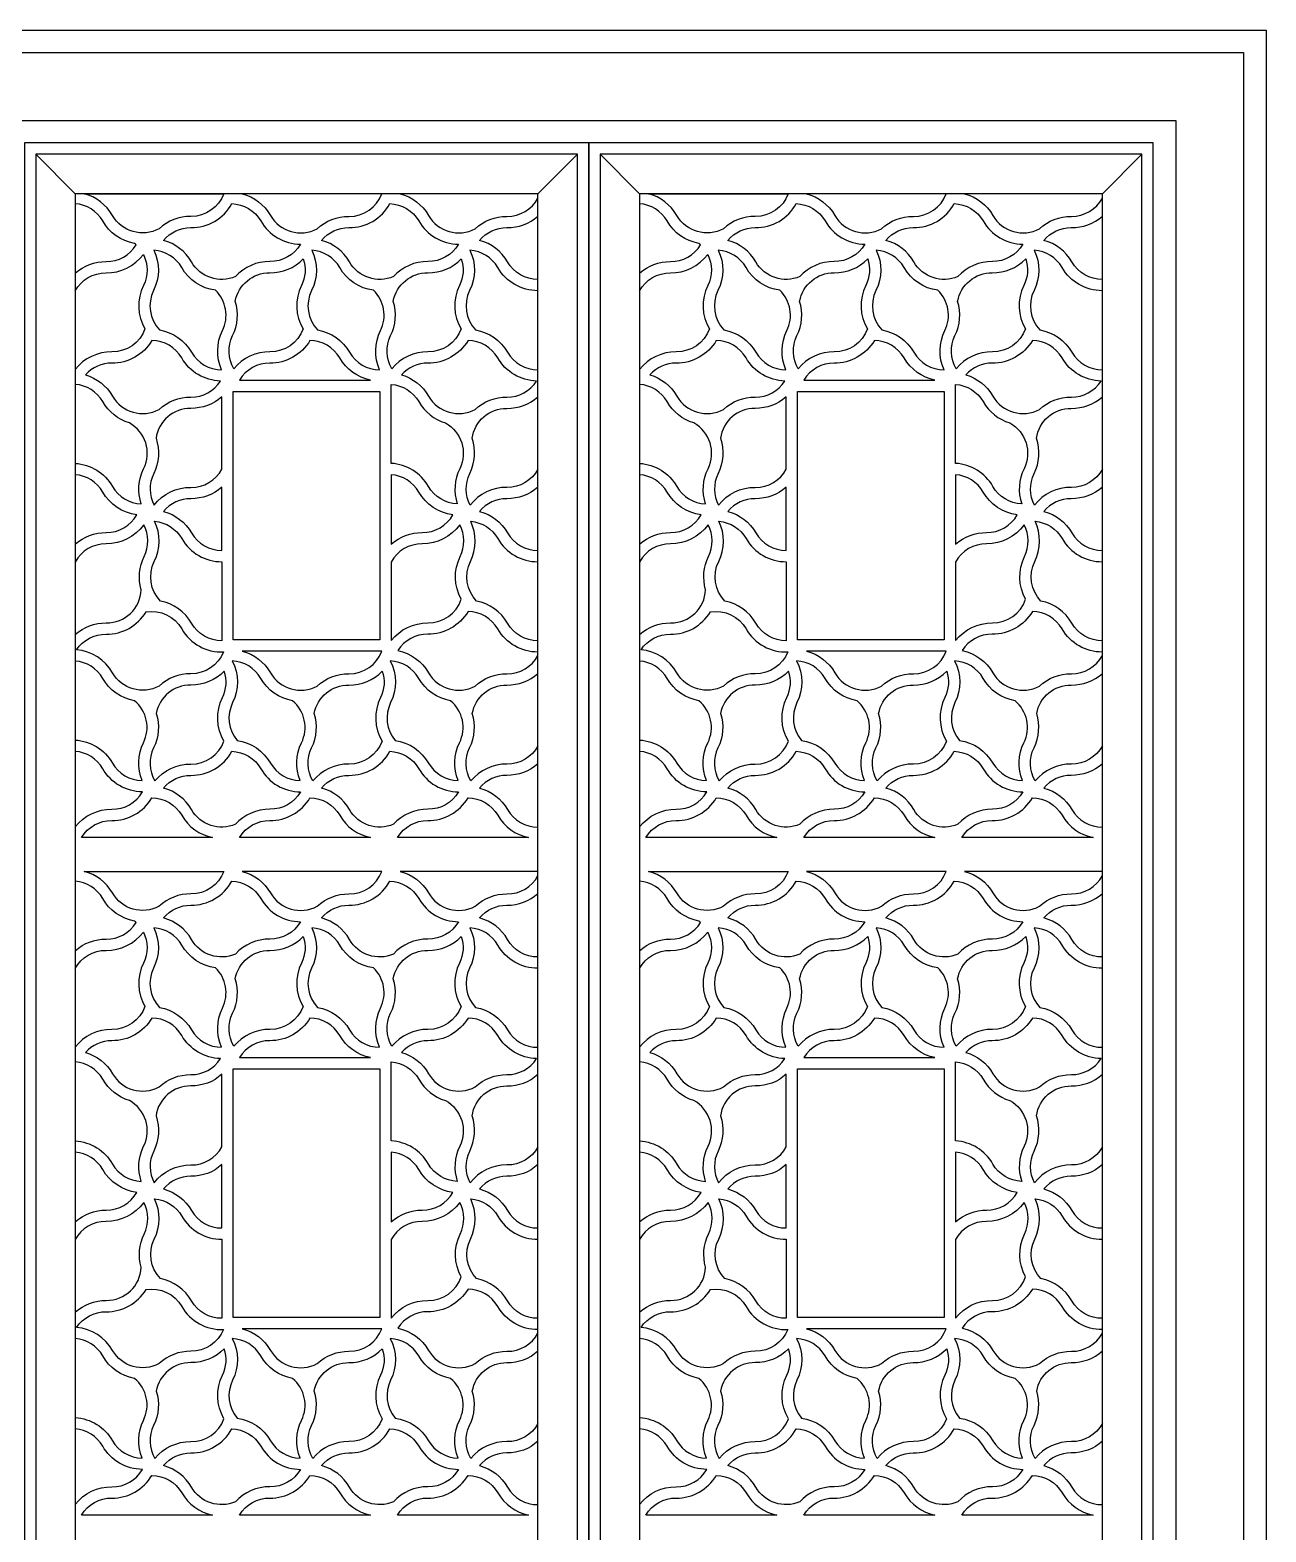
# Model space of a CAD drawing. Extents: x -66030 to 95157, y -13132 to 45879.
# Drawn here: x 54368 to 55573, y 13190 to 14653 of the extents above; entities that cross this region are included whole.
import ezdxf

# ---------------------------------------------------------------- set-up
doc = ezdxf.new("R2010")
doc.units = 0
doc.header["$LTSCALE"] = 100
doc.header["$MEASUREMENT"] = 0
for name, color, linetype in [('3', 11, 'CONTINUOUS'), ('4', 121, 'CONTINUOUS'), ('7', 105, 'CONTINUOUS')]:
    doc.layers.add(name, color=color, linetype=linetype)

msp = doc.modelspace()

# ---------------------------------------------------------------- linework, layer by layer
at = {"layer": '3'}
for p, q in [((54373.6, 14531.9), (54412.1, 14493.4)), ((54863.1, 14493.4), (54901.6, 14531.9)), ((54923.6, 14531.9), (54962.1, 14493.4)), ((55413.1, 14493.4), (55451.6, 14531.9))]:
    msp.add_line(p, q, dxfattribs=at)
for points in [[(53724.6, 14630.9), (55550.6, 14630.9), (55550.6, 12408.9), (53724.6, 12408.9)], [(53790.6, 14564.9), (55484.6, 14564.9), (55484.6, 12474.9), (53790.6, 12474.9)], [(54566.1, 14300.9), (54709.1, 14300.9), (54709.1, 14058.9), (54566.1, 14058.9)], [(55116.1, 14300.9), (55259.1, 14300.9), (55259.1, 14058.9), (55116.1, 14058.9)], [(54566.1, 13640.9), (54709.1, 13640.9), (54709.1, 13398.9), (54566.1, 13398.9)], [(55116.1, 13640.9), (55259.1, 13640.9), (55259.1, 13398.9), (55116.1, 13398.9)]]:
    msp.add_lwpolyline(points, close=True, dxfattribs=at)
for points in [[(54412.1, 14416.1, -0.186083), (54442.3, 14427.4, 0.264936), (54471.6, 14443.7, 0.015176), (54470, 14445, -0.222622), (54438.9, 14466.9, 0.248818), (54412.1, 14483.7, 0.248818)], [(54557, 14493.4, -0.316159), (54524.9, 14471.4, 0.192212), (54493.9, 14459.4, -0.406756), (54448.4, 14472.3, 0.201463), (54420.8, 14493.4), (54557, 14493.4)], [(54718.7, 14483.8, -0.259979), (54746.9, 14466.9, 0.267392), (54785.6, 14444.3, -0.271324), (54755.9, 14427.4, 0.213285), (54722.3, 14412.8, -0.382453), (54679.4, 14427, 0.19943), (54652.2, 14448, -0.228024), (54678.8, 14460.4, 0.277917), (54718.7, 14483.8)], [(54863.1, 14493.4), (54728.8, 14493.4, -0.201463), (54756.4, 14472.3, 0.406756), (54801.9, 14459.4, -0.192212), (54832.9, 14471.4, 0.279287), (54863.1, 14489.2)], [(54962.1, 14416.1, -0.186083), (54992.3, 14427.4, 0.264936), (55021.6, 14443.7, 0.015176), (55020, 14445, -0.222622), (54988.9, 14466.9, 0.248818), (54962.1, 14483.7, 0.248818)], [(55107, 14493.4, -0.316159), (55074.9, 14471.4, 0.192212), (55043.9, 14459.4, -0.406756), (54998.4, 14472.3, 0.201463), (54970.8, 14493.4), (55107, 14493.4)], [(55268.7, 14483.8, -0.259979), (55296.9, 14466.9, 0.267392), (55335.6, 14444.3, -0.271324), (55305.9, 14427.4, 0.213285), (55272.3, 14412.8, -0.382453), (55229.4, 14427, 0.19943), (55202.2, 14448, -0.228024), (55228.8, 14460.4, 0.277917), (55268.7, 14483.8)], [(55413.1, 14493.4), (55278.8, 14493.4, -0.201463), (55306.4, 14472.3, 0.406756), (55351.9, 14459.4, -0.192212), (55382.9, 14471.4, 0.279287), (55413.1, 14489.2)], [(54863.1, 14410, -0.270864), (54833.4, 14427, 0.19943), (54806.2, 14448, -0.228071), (54832.8, 14460.4, 0.186776), (54863.1, 14471.7, 0.186776)], [(55413.1, 14410, -0.270864), (55383.4, 14427, 0.19943), (55356.2, 14448, -0.228071), (55382.8, 14460.4, 0.186776), (55413.1, 14471.7, 0.186776)], [(54412.1, 14398.7, -0.277781), (54442.2, 14416.4, 0.238997), (54478.5, 14434.3, -0.235984), (54478.6, 14404.1, 0.251623), (54480.1, 14361.7, -0.318441), (54447.9, 14339.4, 0.233645), (54412.1, 14322.2)], [(54568.1, 14388.6, -0.366104), (54601.8, 14416.4, 0.205206), (54634.4, 14429.9, -0.199167), (54632.6, 14404.1, 0.251623), (54634.1, 14361.7, -0.318441), (54601.9, 14339.4, 0.227799), (54566.7, 14323, -0.253575), (54565.5, 14355.2, 0.19368), (54568.1, 14388.6)], [(54788.1, 14361.7, -0.318441), (54755.9, 14339.4, 0.227799), (54720.7, 14323, -0.253575), (54719.5, 14355.2, 0.19368), (54722.1, 14388.6, -0.366104), (54755.8, 14416.4, 0.205206), (54788.4, 14429.9, -0.199167), (54786.6, 14404.1, 0.251623), (54788.1, 14361.7)], [(54863.1, 14399, -0.270302), (54823.9, 14421.5, 0.25122), (54796.8, 14438.4, -0.230507), (54796.5, 14399.2, 0.315192), (54802.3, 14360.8, -0.222406), (54833.4, 14339, 0.270864), (54863.1, 14322)], [(54962.1, 14398.7, -0.277781), (54992.2, 14416.4, 0.238997), (55028.5, 14434.3, -0.235984), (55028.6, 14404.1, 0.251623), (55030.1, 14361.7, -0.318441), (54997.9, 14339.4, 0.233645), (54962.1, 14322.2)], [(55118.1, 14388.6, -0.366104), (55151.8, 14416.4, 0.205206), (55184.4, 14429.9, -0.199167), (55182.6, 14404.1, 0.251623), (55184.1, 14361.7, -0.318441), (55151.9, 14339.4, 0.227799), (55116.7, 14323, -0.253575), (55115.5, 14355.2, 0.19368), (55118.1, 14388.6)], [(55338.1, 14361.7, -0.318441), (55305.9, 14339.4, 0.227799), (55270.7, 14323, -0.253575), (55269.5, 14355.2, 0.19368), (55272.1, 14388.6, -0.366104), (55305.8, 14416.4, 0.205206), (55338.4, 14429.9, -0.199167), (55336.6, 14404.1, 0.251623), (55338.1, 14361.7)], [(55413.1, 14399, -0.270302), (55373.9, 14421.5, 0.25122), (55346.8, 14438.4, -0.230507), (55346.5, 14399.2, 0.315192), (55352.3, 14360.8, -0.222406), (55383.4, 14339, 0.270864), (55413.1, 14322)], [(54553.8, 14311, -0.262626), (54515.9, 14333.5, 0.265841), (54486.9, 14350.5, -0.268884), (54447.8, 14328.4, 0.217095), (54422.1, 14317, -0.193931), (54448.4, 14296.3, 0.406756), (54493.9, 14283.4, -0.192212), (54524.9, 14295.4, 0.25914), (54553.8, 14311)], [(55103.8, 14311, -0.262626), (55065.9, 14333.5, 0.265841), (55036.9, 14350.5, -0.268884), (54997.8, 14328.4, 0.217095), (54972.1, 14317, -0.193931), (54998.4, 14296.3, 0.406756), (55043.9, 14283.4, -0.192212), (55074.9, 14295.4, 0.25914), (55103.8, 14311)], [(54412.1, 14230.8, -0.253654), (54448.4, 14208.3, 0.258383), (54476.5, 14191.4, -0.19916), (54478.8, 14225.6, 0.400706), (54464.9, 14270.2, -0.191594), (54438.9, 14290.9, 0.248818), (54412.1, 14307.7)], [(54863.1, 14225.2, -0.279287), (54832.9, 14207.4, 0.234542), (54797, 14190.1, -0.239884), (54796.6, 14220.8, 0.200163), (54798.9, 14255.2, -0.377691), (54832.8, 14284.4, 0.186776), (54863.1, 14295.7, 0.186776)], [(54962.1, 14230.8, -0.253654), (54998.4, 14208.3, 0.258383), (55026.5, 14191.4, -0.19916), (55028.8, 14225.6, 0.400706), (55014.9, 14270.2, -0.191594), (54988.9, 14290.9, 0.248818), (54962.1, 14307.7)], [(55413.1, 14225.2, -0.279287), (55382.9, 14207.4, 0.234542), (55347, 14190.1, -0.239884), (55346.6, 14220.8, 0.200163), (55348.9, 14255.2, -0.377691), (55382.8, 14284.4, 0.186776), (55413.1, 14295.7, 0.186776)], [(54412.1, 14152.1, -0.186083), (54442.3, 14163.4, 0.274514), (54472.2, 14180.7, -0.235338), (54438.9, 14202.9, 0.248818), (54412.1, 14219.7)], [(54863.1, 14207.7, -0.186776), (54832.8, 14196.4, 0.228024), (54806.2, 14184, -0.19943), (54833.4, 14163, 0.270864), (54863.1, 14146, 0.270864)], [(54962.1, 14152.1, -0.186083), (54992.3, 14163.4, 0.274514), (55022.2, 14180.7, -0.235338), (54988.9, 14202.9, 0.248818), (54962.1, 14219.7)], [(55413.1, 14207.7, -0.186776), (55382.8, 14196.4, 0.228024), (55356.2, 14184, -0.19943), (55383.4, 14163, 0.270864), (55413.1, 14146, 0.270864)], [(54412.1, 14064.1, -0.186083), (54442.3, 14075.4, 0.404022), (54476.5, 14107.7, -0.187833), (54479.3, 14140.1, 0.240859), (54478.9, 14170.9, -0.243065), (54442.2, 14152.4, 0.277781), (54412.1, 14134.7)], [(54863.1, 14058, -0.270864), (54833.4, 14075, 0.21737), (54803.2, 14096.7, -0.316965), (54797.2, 14135.2, 0.230151), (54797.5, 14174.4, -0.245539), (54823.9, 14157.5, 0.270302), (54863.1, 14135, 0.270302)], [(54962.1, 14064.1, -0.186083), (54992.3, 14075.4, 0.404022), (55026.5, 14107.7, -0.187833), (55029.3, 14140.1, 0.240859), (55028.9, 14170.9, -0.243065), (54992.2, 14152.4, 0.277781), (54962.1, 14134.7)], [(55413.1, 14058, -0.270864), (55383.4, 14075, 0.21737), (55353.2, 14096.7, -0.316965), (55347.2, 14135.2, 0.230151), (55347.5, 14174.4, -0.245539), (55373.9, 14157.5, 0.270302), (55413.1, 14135, 0.270302)], [(54863.1, 14047, -0.270302), (54823.9, 14069.5, 0.265841), (54794.9, 14086.5, -0.268884), (54755.8, 14064.4, 0.2624), (54726.6, 14048.4, -0.214669), (54756.4, 14026.8, 0.406756), (54801.9, 14013.9, -0.192212), (54832.9, 14025.9, 0.279287), (54863.1, 14043.7)], [(55413.1, 14047, -0.270302), (55373.9, 14069.5, 0.265841), (55344.9, 14086.5, -0.268884), (55305.8, 14064.4, 0.2624), (55276.6, 14048.4, -0.214669), (55306.4, 14026.8, 0.406756), (55351.9, 14013.9, -0.192212), (55382.9, 14025.9, 0.279287), (55413.1, 14043.7)], [(54711, 14047.9), (54574.8, 14047.9, -0.201463), (54602.4, 14026.8, 0.406756), (54647.9, 14013.9, -0.192212), (54678.9, 14025.9, 0.316159), (54711, 14047.9)], [(55261, 14047.9), (55124.8, 14047.9, -0.201463), (55152.4, 14026.8, 0.406756), (55197.9, 14013.9, -0.192212), (55228.9, 14025.9, 0.316159), (55261, 14047.9)], [(54412.1, 13961.3, -0.253654), (54448.4, 13938.8, 0.2645), (54477.3, 13921.9, -0.214321), (54478.6, 13958.6, 0.346265), (54470, 13999.5, -0.222622), (54438.9, 14021.4, 0.248818), (54412.1, 14038.2)], [(54569.9, 13960.9, -0.230653), (54602.4, 13938.8, 0.2645), (54631.3, 13921.9, -0.214321), (54632.6, 13958.6, 0.346265), (54624, 13999.5, -0.222622), (54592.9, 14021.4, 0.256595), (54565.1, 14038.3, -0.239489), (54565.5, 13997.7, 0.298362), (54569.9, 13960.9)], [(54962.1, 13961.3, -0.253654), (54998.4, 13938.8, 0.2645), (55027.3, 13921.9, -0.214321), (55028.6, 13958.6, 0.346265), (55020, 13999.5, -0.222622), (54988.9, 14021.4, 0.248818), (54962.1, 14038.2)], [(55119.9, 13960.9, -0.230653), (55152.4, 13938.8, 0.2645), (55181.3, 13921.9, -0.214321), (55182.6, 13958.6, 0.346265), (55174, 13999.5, -0.222622), (55142.9, 14021.4, 0.256595), (55115.1, 14038.3, -0.239489), (55115.5, 13997.7, 0.298362), (55119.9, 13960.9)], [(54863.1, 13955.7, -0.279287), (54832.9, 13937.9, 0.227799), (54797.7, 13921.5, -0.253575), (54796.5, 13953.7, 0.19368), (54799.1, 13987.1, -0.366104), (54832.8, 14014.9, 0.186776), (54863.1, 14026.2, 0.186776)], [(55413.1, 13955.7, -0.279287), (55382.9, 13937.9, 0.227799), (55347.7, 13921.5, -0.253575), (55346.5, 13953.7, 0.19368), (55349.1, 13987.1, -0.366104), (55382.8, 14014.9, 0.186776), (55413.1, 14026.2, 0.186776)], [(54412.1, 13876.7, -0.233645), (54447.9, 13893.9, 0.271324), (54477.6, 13910.8, -0.267392), (54438.9, 13933.4, 0.248818), (54412.1, 13950.2)], [(54564.7, 13950.3, -0.259979), (54592.9, 13933.4, 0.267392), (54631.6, 13910.8, -0.271324), (54601.9, 13893.9, 0.213285), (54568.3, 13879.3, -0.382453), (54525.4, 13893.5, 0.19943), (54498.2, 13914.5, -0.228024), (54524.8, 13926.9, 0.277917), (54564.7, 13950.3, 0.277917)], [(54962.1, 13876.7, -0.233645), (54997.9, 13893.9, 0.271324), (55027.6, 13910.8, -0.267392), (54988.9, 13933.4, 0.248818), (54962.1, 13950.2)], [(55114.7, 13950.3, -0.259979), (55142.9, 13933.4, 0.267392), (55181.6, 13910.8, -0.271324), (55151.9, 13893.9, 0.213285), (55118.3, 13879.3, -0.382453), (55075.4, 13893.5, 0.19943), (55048.2, 13914.5, -0.228024), (55074.8, 13926.9, 0.277917), (55114.7, 13950.3, 0.277917)], [(54863.1, 13938.2, -0.186776), (54832.8, 13926.9, 0.228024), (54806.2, 13914.5, -0.19943), (54833.4, 13893.5, 0.270864), (54863.1, 13876.5, 0.270864)], [(55413.1, 13938.2, -0.186776), (55382.8, 13926.9, 0.228024), (55356.2, 13914.5, -0.19943), (55383.4, 13893.5, 0.270864), (55413.1, 13876.5, 0.270864)], [(54557, 13833.4, -0.316159), (54524.9, 13811.4, 0.192212), (54493.9, 13799.4, -0.406756), (54448.4, 13812.3, 0.201463), (54420.8, 13833.4), (54557, 13833.4)], [(54863.1, 13833.4), (54728.8, 13833.4, -0.201463), (54756.4, 13812.3, 0.406756), (54801.9, 13799.4, -0.192212), (54832.9, 13811.4, 0.279287), (54863.1, 13829.2)], [(55107, 13833.4, -0.316159), (55074.9, 13811.4, 0.192212), (55043.9, 13799.4, -0.406756), (54998.4, 13812.3, 0.201463), (54970.8, 13833.4), (55107, 13833.4)], [(55413.1, 13833.4), (55278.8, 13833.4, -0.201463), (55306.4, 13812.3, 0.406756), (55351.9, 13799.4, -0.192212), (55382.9, 13811.4, 0.279287), (55413.1, 13829.2)], [(54412.1, 13756.1, -0.186083), (54442.3, 13767.4, 0.264936), (54471.6, 13783.7, 0.015176), (54470, 13785, -0.222622), (54438.9, 13806.9, 0.248818), (54412.1, 13823.7, 0.248818)], [(54718.7, 13823.8, -0.259979), (54746.9, 13806.9, 0.267392), (54785.6, 13784.3, -0.271324), (54755.9, 13767.4, 0.213285), (54722.3, 13752.8, -0.382453), (54679.4, 13767, 0.19943), (54652.2, 13788, -0.228024), (54678.8, 13800.4, 0.277917), (54718.7, 13823.8)], [(54863.1, 13750, -0.270864), (54833.4, 13767, 0.19943), (54806.2, 13788, -0.228071), (54832.8, 13800.4, 0.186776), (54863.1, 13811.7, 0.186776)], [(54962.1, 13756.1, -0.186083), (54992.3, 13767.4, 0.264936), (55021.6, 13783.7, 0.015176), (55020, 13785, -0.222622), (54988.9, 13806.9, 0.248818), (54962.1, 13823.7, 0.248818)], [(55268.7, 13823.8, -0.259979), (55296.9, 13806.9, 0.267392), (55335.6, 13784.3, -0.271324), (55305.9, 13767.4, 0.213285), (55272.3, 13752.8, -0.382453), (55229.4, 13767, 0.19943), (55202.2, 13788, -0.228024), (55228.8, 13800.4, 0.277917), (55268.7, 13823.8)], [(55413.1, 13750, -0.270864), (55383.4, 13767, 0.19943), (55356.2, 13788, -0.228071), (55382.8, 13800.4, 0.186776), (55413.1, 13811.7, 0.186776)], [(54412.1, 13738.7, -0.277781), (54442.2, 13756.4, 0.238997), (54478.5, 13774.3, -0.235984), (54478.6, 13744.1, 0.251623), (54480.1, 13701.7, -0.318441), (54447.9, 13679.4, 0.233645), (54412.1, 13662.2)], [(54568.1, 13728.6, -0.366104), (54601.8, 13756.4, 0.205206), (54634.4, 13769.9, -0.199167), (54632.6, 13744.1, 0.251623), (54634.1, 13701.7, -0.318441), (54601.9, 13679.4, 0.227799), (54566.7, 13663, -0.253575), (54565.5, 13695.2, 0.19368), (54568.1, 13728.6)], [(54788.1, 13701.7, -0.318441), (54755.9, 13679.4, 0.227799), (54720.7, 13663, -0.253575), (54719.5, 13695.2, 0.19368), (54722.1, 13728.6, -0.366104), (54755.8, 13756.4, 0.205206), (54788.4, 13769.9, -0.199167), (54786.6, 13744.1, 0.251623), (54788.1, 13701.7)], [(54863.1, 13739, -0.270302), (54823.9, 13761.5, 0.25122), (54796.8, 13778.4, -0.230507), (54796.5, 13739.2, 0.315192), (54802.3, 13700.8, -0.222406), (54833.4, 13679, 0.270864), (54863.1, 13662)], [(54962.1, 13738.7, -0.277781), (54992.2, 13756.4, 0.238997), (55028.5, 13774.3, -0.235984), (55028.6, 13744.1, 0.251623), (55030.1, 13701.7, -0.318441), (54997.9, 13679.4, 0.233645), (54962.1, 13662.2)], [(55118.1, 13728.6, -0.366104), (55151.8, 13756.4, 0.205206), (55184.4, 13769.9, -0.199167), (55182.6, 13744.1, 0.251623), (55184.1, 13701.7, -0.318441), (55151.9, 13679.4, 0.227799), (55116.7, 13663, -0.253575), (55115.5, 13695.2, 0.19368), (55118.1, 13728.6)], [(55338.1, 13701.7, -0.318441), (55305.9, 13679.4, 0.227799), (55270.7, 13663, -0.253575), (55269.5, 13695.2, 0.19368), (55272.1, 13728.6, -0.366104), (55305.8, 13756.4, 0.205206), (55338.4, 13769.9, -0.199167), (55336.6, 13744.1, 0.251623), (55338.1, 13701.7)], [(55413.1, 13739, -0.270302), (55373.9, 13761.5, 0.25122), (55346.8, 13778.4, -0.230507), (55346.5, 13739.2, 0.315192), (55352.3, 13700.8, -0.222406), (55383.4, 13679, 0.270864), (55413.1, 13662)], [(54553.8, 13651, -0.262626), (54515.9, 13673.5, 0.265841), (54486.9, 13690.5, -0.268884), (54447.8, 13668.4, 0.217095), (54422.1, 13657, -0.193931), (54448.4, 13636.3, 0.406756), (54493.9, 13623.4, -0.192212), (54524.9, 13635.4, 0.25914), (54553.8, 13651)], [(55103.8, 13651, -0.262626), (55065.9, 13673.5, 0.265841), (55036.9, 13690.5, -0.268884), (54997.8, 13668.4, 0.217095), (54972.1, 13657, -0.193931), (54998.4, 13636.3, 0.406756), (55043.9, 13623.4, -0.192212), (55074.9, 13635.4, 0.25914), (55103.8, 13651)], [(54412.1, 13570.8, -0.253654), (54448.4, 13548.3, 0.258383), (54476.5, 13531.4, -0.19916), (54478.8, 13565.6, 0.400706), (54464.9, 13610.2, -0.191594), (54438.9, 13630.9, 0.248818), (54412.1, 13647.7)], [(54863.1, 13565.2, -0.279287), (54832.9, 13547.4, 0.234542), (54797, 13530.1, -0.239884), (54796.6, 13560.8, 0.200163), (54798.9, 13595.2, -0.377691), (54832.8, 13624.4, 0.186776), (54863.1, 13635.7, 0.186776)], [(54962.1, 13570.8, -0.253654), (54998.4, 13548.3, 0.258383), (55026.5, 13531.4, -0.19916), (55028.8, 13565.6, 0.400706), (55014.9, 13610.2, -0.191594), (54988.9, 13630.9, 0.248818), (54962.1, 13647.7)], [(55413.1, 13565.2, -0.279287), (55382.9, 13547.4, 0.234542), (55347, 13530.1, -0.239884), (55346.6, 13560.8, 0.200163), (55348.9, 13595.2, -0.377691), (55382.8, 13624.4, 0.186776), (55413.1, 13635.7, 0.186776)], [(54412.1, 13492.1, -0.186083), (54442.3, 13503.4, 0.274514), (54472.2, 13520.7, -0.235338), (54438.9, 13542.9, 0.248818), (54412.1, 13559.7)], [(54863.1, 13547.7, -0.186776), (54832.8, 13536.4, 0.228024), (54806.2, 13524, -0.19943), (54833.4, 13503, 0.270864), (54863.1, 13486, 0.270864)], [(54962.1, 13492.1, -0.186083), (54992.3, 13503.4, 0.274514), (55022.2, 13520.7, -0.235338), (54988.9, 13542.9, 0.248818), (54962.1, 13559.7)], [(55413.1, 13547.7, -0.186776), (55382.8, 13536.4, 0.228024), (55356.2, 13524, -0.19943), (55383.4, 13503, 0.270864), (55413.1, 13486, 0.270864)], [(54412.1, 13404.1, -0.186083), (54442.3, 13415.4, 0.404022), (54476.5, 13447.7, -0.187833), (54479.3, 13480.1, 0.240859), (54478.9, 13510.9, -0.243065), (54442.2, 13492.4, 0.277781), (54412.1, 13474.7)], [(54863.1, 13398, -0.270864), (54833.4, 13415, 0.21737), (54803.2, 13436.7, -0.316965), (54797.2, 13475.2, 0.230151), (54797.5, 13514.4, -0.245539), (54823.9, 13497.5, 0.270302), (54863.1, 13475, 0.270302)], [(54962.1, 13404.1, -0.186083), (54992.3, 13415.4, 0.404022), (55026.5, 13447.7, -0.187833), (55029.3, 13480.1, 0.240859), (55028.9, 13510.9, -0.243065), (54992.2, 13492.4, 0.277781), (54962.1, 13474.7)], [(55413.1, 13398, -0.270864), (55383.4, 13415, 0.21737), (55353.2, 13436.7, -0.316965), (55347.2, 13475.2, 0.230151), (55347.5, 13514.4, -0.245539), (55373.9, 13497.5, 0.270302), (55413.1, 13475, 0.270302)], [(54863.1, 13387, -0.270302), (54823.9, 13409.5, 0.265841), (54794.9, 13426.5, -0.268884), (54755.8, 13404.4, 0.2624), (54726.6, 13388.4, -0.214669), (54756.4, 13366.8, 0.406756), (54801.9, 13353.9, -0.192212), (54832.9, 13365.9, 0.279287), (54863.1, 13383.7)], [(55413.1, 13387, -0.270302), (55373.9, 13409.5, 0.265841), (55344.9, 13426.5, -0.268884), (55305.8, 13404.4, 0.2624), (55276.6, 13388.4, -0.214669), (55306.4, 13366.8, 0.406756), (55351.9, 13353.9, -0.192212), (55382.9, 13365.9, 0.279287), (55413.1, 13383.7)], [(54711, 13387.9), (54574.8, 13387.9, -0.201463), (54602.4, 13366.8, 0.406756), (54647.9, 13353.9, -0.192212), (54678.9, 13365.9, 0.316159), (54711, 13387.9)], [(55261, 13387.9), (55124.8, 13387.9, -0.201463), (55152.4, 13366.8, 0.406756), (55197.9, 13353.9, -0.192212), (55228.9, 13365.9, 0.316159), (55261, 13387.9)], [(54412.1, 13301.3, -0.253654), (54448.4, 13278.8, 0.2645), (54477.3, 13261.9, -0.214321), (54478.6, 13298.6, 0.346265), (54470, 13339.5, -0.222622), (54438.9, 13361.4, 0.248818), (54412.1, 13378.2)], [(54569.9, 13300.9, -0.230653), (54602.4, 13278.8, 0.2645), (54631.3, 13261.9, -0.214321), (54632.6, 13298.6, 0.346265), (54624, 13339.5, -0.222622), (54592.9, 13361.4, 0.256595), (54565.1, 13378.3, -0.239489), (54565.5, 13337.7, 0.298362), (54569.9, 13300.9)], [(54962.1, 13301.3, -0.253654), (54998.4, 13278.8, 0.2645), (55027.3, 13261.9, -0.214321), (55028.6, 13298.6, 0.346265), (55020, 13339.5, -0.222622), (54988.9, 13361.4, 0.248818), (54962.1, 13378.2)], [(55119.9, 13300.9, -0.230653), (55152.4, 13278.8, 0.2645), (55181.3, 13261.9, -0.214321), (55182.6, 13298.6, 0.346265), (55174, 13339.5, -0.222622), (55142.9, 13361.4, 0.256595), (55115.1, 13378.3, -0.239489), (55115.5, 13337.7, 0.298362), (55119.9, 13300.9)], [(54863.1, 13295.7, -0.279287), (54832.9, 13277.9, 0.227799), (54797.7, 13261.5, -0.253575), (54796.5, 13293.7, 0.19368), (54799.1, 13327.1, -0.366104), (54832.8, 13354.9, 0.186776), (54863.1, 13366.2, 0.186776)], [(55413.1, 13295.7, -0.279287), (55382.9, 13277.9, 0.227799), (55347.7, 13261.5, -0.253575), (55346.5, 13293.7, 0.19368), (55349.1, 13327.1, -0.366104), (55382.8, 13354.9, 0.186776), (55413.1, 13366.2, 0.186776)], [(54412.1, 13216.7, -0.233645), (54447.9, 13233.9, 0.271324), (54477.6, 13250.8, -0.267392), (54438.9, 13273.4, 0.248818), (54412.1, 13290.2)], [(54564.7, 13290.3, -0.259979), (54592.9, 13273.4, 0.267392), (54631.6, 13250.8, -0.271324), (54601.9, 13233.9, 0.213285), (54568.3, 13219.3, -0.382453), (54525.4, 13233.5, 0.19943), (54498.2, 13254.5, -0.228024), (54524.8, 13266.9, 0.277917), (54564.7, 13290.3, 0.277917)], [(54962.1, 13216.7, -0.233645), (54997.9, 13233.9, 0.271324), (55027.6, 13250.8, -0.267392), (54988.9, 13273.4, 0.248818), (54962.1, 13290.2)], [(55114.7, 13290.3, -0.259979), (55142.9, 13273.4, 0.267392), (55181.6, 13250.8, -0.271324), (55151.9, 13233.9, 0.213285), (55118.3, 13219.3, -0.382453), (55075.4, 13233.5, 0.19943), (55048.2, 13254.5, -0.228024), (55074.8, 13266.9, 0.277917), (55114.7, 13290.3, 0.277917)], [(54863.1, 13278.2, -0.186776), (54832.8, 13266.9, 0.228024), (54806.2, 13254.5, -0.19943), (54833.4, 13233.5, 0.270864), (54863.1, 13216.5, 0.270864)], [(55413.1, 13278.2, -0.186776), (55382.8, 13266.9, 0.228024), (55356.2, 13254.5, -0.19943), (55383.4, 13233.5, 0.270864), (55413.1, 13216.5, 0.270864)]]:
    msp.add_lwpolyline(points, format="xyb", dxfattribs=at)
for points in [[(54601.9, 14427.4, 0.213285), (54568.3, 14412.8, -0.382453), (54525.4, 14427, 0.19943), (54498.2, 14448, -0.228024), (54524.8, 14460.4, 0.277917), (54564.7, 14483.8, -0.259979), (54592.9, 14466.9, 0.267392), (54631.6, 14444.3, -0.271324)], [(54711, 14493.4), (54574.8, 14493.4, -0.201463), (54602.4, 14472.3, 0.406756), (54647.9, 14459.4, -0.192212), (54678.9, 14471.4, 0.316159)], [(55151.9, 14427.4, 0.213285), (55118.3, 14412.8, -0.382453), (55075.4, 14427, 0.19943), (55048.2, 14448, -0.228024), (55074.8, 14460.4, 0.277917), (55114.7, 14483.8, -0.259979), (55142.9, 14466.9, 0.267392), (55181.6, 14444.3, -0.271324)], [(55261, 14493.4), (55124.8, 14493.4, -0.201463), (55152.4, 14472.3, 0.406756), (55197.9, 14459.4, -0.192212), (55228.9, 14471.4, 0.316159)], [(54488.8, 14438.4, -0.230507), (54488.5, 14399.2, 0.315192), (54494.3, 14360.8, -0.222406), (54525.4, 14339, 0.268968), (54554.8, 14322, -0.222772), (54555.6, 14360.1, 0.326546), (54548.8, 14399.4, -0.233199), (54515.9, 14421.5, 0.25122)], [(54642.8, 14438.4, -0.230507), (54642.5, 14399.2, 0.315192), (54648.3, 14360.8, -0.222406), (54679.4, 14339, 0.268968), (54708.8, 14322, -0.222772), (54709.6, 14360.1, 0.326546), (54702.8, 14399.4, -0.233199), (54669.9, 14421.5, 0.25122)], [(55038.8, 14438.4, -0.230507), (55038.5, 14399.2, 0.315192), (55044.3, 14360.8, -0.222406), (55075.4, 14339, 0.268968), (55104.8, 14322, -0.222772), (55105.6, 14360.1, 0.326546), (55098.8, 14399.4, -0.233199), (55065.9, 14421.5, 0.25122)], [(55192.8, 14438.4, -0.230507), (55192.5, 14399.2, 0.315192), (55198.3, 14360.8, -0.222406), (55229.4, 14339, 0.268968), (55258.8, 14322, -0.222772), (55259.6, 14360.1, 0.326546), (55252.8, 14399.4, -0.233199), (55219.9, 14421.5, 0.25122)], [(54601.8, 14328.4, 0.267169), (54572.3, 14311.9), (54700, 14311.9, -0.216161), (54669.9, 14333.5, 0.265841), (54640.9, 14350.5, -0.268884)], [(54756.4, 14296.3, 0.406756), (54801.9, 14283.4, -0.192212), (54832.9, 14295.4, 0.25914), (54861.8, 14311, -0.262626), (54823.9, 14333.5, 0.265841), (54794.9, 14350.5, -0.268884), (54755.8, 14328.4, 0.217095), (54730.1, 14317, -0.193931)], [(55151.8, 14328.4, 0.267169), (55122.3, 14311.9), (55250, 14311.9, -0.216161), (55219.9, 14333.5, 0.265841), (55190.9, 14350.5, -0.268884)], [(55306.4, 14296.3, 0.406756), (55351.9, 14283.4, -0.192212), (55382.9, 14295.4, 0.25914), (55411.8, 14311, -0.262626), (55373.9, 14333.5, 0.265841), (55344.9, 14350.5, -0.268884), (55305.8, 14328.4, 0.217095), (55280.1, 14317, -0.193931)], [(54489, 14190.1, -0.234542), (54524.9, 14207.4, 0.279287), (54555.1, 14225.2), (54555.1, 14295.7, -0.186776), (54524.8, 14284.4, 0.377691), (54490.9, 14255.2, -0.200163), (54488.6, 14220.8, 0.239884)], [(54720.1, 14230.8), (54720.1, 14307.7, -0.248818), (54746.9, 14290.9, 0.191594), (54772.9, 14270.2, -0.400706), (54786.8, 14225.6, 0.19916), (54784.5, 14191.4, -0.258383), (54756.4, 14208.3, 0.253654)], [(55039, 14190.1, -0.234542), (55074.9, 14207.4, 0.279287), (55105.1, 14225.2), (55105.1, 14295.7, -0.186776), (55074.8, 14284.4, 0.377691), (55040.9, 14255.2, -0.200163), (55038.6, 14220.8, 0.239884)], [(55270.1, 14230.8), (55270.1, 14307.7, -0.248818), (55296.9, 14290.9, 0.191594), (55322.9, 14270.2, -0.400706), (55336.8, 14225.6, 0.19916), (55334.5, 14191.4, -0.258383), (55306.4, 14208.3, 0.253654)], [(54524.8, 14196.4, 0.228024), (54498.2, 14184, -0.19943), (54525.4, 14163, 0.270864), (54555.1, 14146), (54555.1, 14207.7, -0.186776)], [(54720.1, 14152.1, -0.186022), (54750.3, 14163.4, 0.274523), (54780.2, 14180.7, -0.235294), (54746.9, 14202.9, 0.248818), (54720.1, 14219.7)], [(55074.8, 14196.4, 0.228024), (55048.2, 14184, -0.19943), (55075.4, 14163, 0.270864), (55105.1, 14146), (55105.1, 14207.7, -0.186776)], [(55270.1, 14152.1, -0.186022), (55300.3, 14163.4, 0.274523), (55330.2, 14180.7, -0.235294), (55296.9, 14202.9, 0.248818), (55270.1, 14219.7)], [(54489.5, 14174.4, -0.245539), (54515.9, 14157.5, 0.270302), (54555.1, 14135), (54555.1, 14058, -0.270864), (54525.4, 14075, 0.21737), (54495.2, 14096.7, -0.316965), (54489.2, 14135.2, 0.230151)], [(54750.2, 14152.4, 0.27765), (54720.1, 14134.7), (54720.1, 14058.2, -0.233645), (54755.9, 14075.4, 0.324988), (54788.3, 14098.4, -0.246462), (54787.3, 14140.1, 0.240914), (54786.9, 14170.9, -0.243111)], [(55039.5, 14174.4, -0.245539), (55065.9, 14157.5, 0.270302), (55105.1, 14135), (55105.1, 14058, -0.270864), (55075.4, 14075, 0.21737), (55045.2, 14096.7, -0.316965), (55039.2, 14135.2, 0.230151)], [(55300.2, 14152.4, 0.27765), (55270.1, 14134.7), (55270.1, 14058.2, -0.233645), (55305.9, 14075.4, 0.324988), (55338.3, 14098.4, -0.246462), (55337.3, 14140.1, 0.240914), (55336.9, 14170.9, -0.243111)], [(54448.4, 14026.8, 0.245008), (54413.5, 14049.2, -0.255365), (54442.2, 14064.4, 0.265751), (54481.1, 14086.1, -0.31296), (54515.9, 14069.5, 0.279678), (54556.6, 14047.1, -0.30887), (54524.9, 14025.9, 0.192212), (54493.9, 14013.9, -0.406756)], [(54998.4, 14026.8, 0.245008), (54963.5, 14049.2, -0.255365), (54992.2, 14064.4, 0.265751), (55031.1, 14086.1, -0.31296), (55065.9, 14069.5, 0.279678), (55106.6, 14047.1, -0.30887), (55074.9, 14025.9, 0.192212), (55043.9, 14013.9, -0.406756)], [(54719.5, 13997.7, 0.298362), (54723.9, 13960.9, -0.230653), (54756.4, 13938.8, 0.2645), (54785.3, 13921.9, -0.214321), (54786.6, 13958.6, 0.346265), (54778, 13999.5, -0.222622), (54746.9, 14021.4, 0.256595), (54719.1, 14038.3, -0.239489)], [(55269.5, 13997.7, 0.298362), (55273.9, 13960.9, -0.230653), (55306.4, 13938.8, 0.2645), (55335.3, 13921.9, -0.214321), (55336.6, 13958.6, 0.346265), (55328, 13999.5, -0.222622), (55296.9, 14021.4, 0.256595), (55269.1, 14038.3, -0.239489)], [(54491.1, 13987.1, -0.19368), (54488.5, 13953.7, 0.253575), (54489.7, 13921.5, -0.227799), (54524.9, 13937.9, 0.318441), (54557.1, 13960.2, -0.251623), (54555.6, 14002.6, 0.199167), (54557.4, 14028.4, -0.205206), (54524.8, 14014.9, 0.366104)], [(54709.6, 14002.6, 0.251623), (54711.1, 13960.2, -0.318441), (54678.9, 13937.9, 0.227799), (54643.7, 13921.5, -0.253575), (54642.5, 13953.7, 0.19368), (54645.1, 13987.1, -0.366104), (54678.8, 14014.9, 0.205206), (54711.4, 14028.4, -0.199167)], [(55041.1, 13987.1, -0.19368), (55038.5, 13953.7, 0.253575), (55039.7, 13921.5, -0.227799), (55074.9, 13937.9, 0.318441), (55107.1, 13960.2, -0.251623), (55105.6, 14002.6, 0.199167), (55107.4, 14028.4, -0.205206), (55074.8, 14014.9, 0.366104)], [(55259.6, 14002.6, 0.251623), (55261.1, 13960.2, -0.318441), (55228.9, 13937.9, 0.227799), (55193.7, 13921.5, -0.253575), (55192.5, 13953.7, 0.19368), (55195.1, 13987.1, -0.366104), (55228.8, 14014.9, 0.205206), (55261.4, 14028.4, -0.199167)], [(54678.8, 13926.9, 0.277917), (54718.7, 13950.3, -0.259979), (54746.9, 13933.4, 0.267392), (54785.6, 13910.8, -0.271324), (54755.9, 13893.9, 0.213285), (54722.3, 13879.3, -0.382453), (54679.4, 13893.5, 0.19943), (54652.2, 13914.5, -0.228024)], [(55228.8, 13926.9, 0.277917), (55268.7, 13950.3, -0.259979), (55296.9, 13933.4, 0.267392), (55335.6, 13910.8, -0.271324), (55305.9, 13893.9, 0.213285), (55272.3, 13879.3, -0.382453), (55229.4, 13893.5, 0.19943), (55202.2, 13914.5, -0.228024)], [(54418.3, 13866.4, -0.267169), (54447.8, 13882.9, 0.268884), (54486.9, 13905, -0.265841), (54515.9, 13888, 0.216161), (54546, 13866.4)], [(54572.3, 13866.4, -0.267169), (54601.8, 13882.9, 0.268884), (54640.9, 13905, -0.265841), (54669.9, 13888, 0.216161), (54700, 13866.4)], [(54726.3, 13866.4, -0.267169), (54755.8, 13882.9, 0.268884), (54794.9, 13905, -0.265841), (54823.9, 13888, 0.216161), (54854, 13866.4)], [(54968.3, 13866.4, -0.267169), (54997.8, 13882.9, 0.268884), (55036.9, 13905, -0.265841), (55065.9, 13888, 0.216161), (55096, 13866.4)], [(55122.3, 13866.4, -0.267169), (55151.8, 13882.9, 0.268884), (55190.9, 13905, -0.265841), (55219.9, 13888, 0.216161), (55250, 13866.4)], [(55276.3, 13866.4, -0.267169), (55305.8, 13882.9, 0.268884), (55344.9, 13905, -0.265841), (55373.9, 13888, 0.216161), (55404, 13866.4)], [(54711, 13833.4), (54574.8, 13833.4, -0.201463), (54602.4, 13812.3, 0.406756), (54647.9, 13799.4, -0.192212), (54678.9, 13811.4, 0.316159)], [(55261, 13833.4), (55124.8, 13833.4, -0.201463), (55152.4, 13812.3, 0.406756), (55197.9, 13799.4, -0.192212), (55228.9, 13811.4, 0.316159)], [(54601.9, 13767.4, 0.213285), (54568.3, 13752.8, -0.382453), (54525.4, 13767, 0.19943), (54498.2, 13788, -0.228024), (54524.8, 13800.4, 0.277917), (54564.7, 13823.8, -0.259979), (54592.9, 13806.9, 0.267392), (54631.6, 13784.3, -0.271324)], [(55151.9, 13767.4, 0.213285), (55118.3, 13752.8, -0.382453), (55075.4, 13767, 0.19943), (55048.2, 13788, -0.228024), (55074.8, 13800.4, 0.277917), (55114.7, 13823.8, -0.259979), (55142.9, 13806.9, 0.267392), (55181.6, 13784.3, -0.271324)], [(54488.8, 13778.4, -0.230507), (54488.5, 13739.2, 0.315192), (54494.3, 13700.8, -0.222406), (54525.4, 13679, 0.268968), (54554.8, 13662, -0.222772), (54555.6, 13700.1, 0.326546), (54548.8, 13739.4, -0.233199), (54515.9, 13761.5, 0.25122)], [(54642.8, 13778.4, -0.230507), (54642.5, 13739.2, 0.315192), (54648.3, 13700.8, -0.222406), (54679.4, 13679, 0.268968), (54708.8, 13662, -0.222772), (54709.6, 13700.1, 0.326546), (54702.8, 13739.4, -0.233199), (54669.9, 13761.5, 0.25122)], [(55038.8, 13778.4, -0.230507), (55038.5, 13739.2, 0.315192), (55044.3, 13700.8, -0.222406), (55075.4, 13679, 0.268968), (55104.8, 13662, -0.222772), (55105.6, 13700.1, 0.326546), (55098.8, 13739.4, -0.233199), (55065.9, 13761.5, 0.25122)], [(55192.8, 13778.4, -0.230507), (55192.5, 13739.2, 0.315192), (55198.3, 13700.8, -0.222406), (55229.4, 13679, 0.268968), (55258.8, 13662, -0.222772), (55259.6, 13700.1, 0.326546), (55252.8, 13739.4, -0.233199), (55219.9, 13761.5, 0.25122)], [(54601.8, 13668.4, 0.267169), (54572.3, 13651.9), (54700, 13651.9, -0.216161), (54669.9, 13673.5, 0.265841), (54640.9, 13690.5, -0.268884)], [(54756.4, 13636.3, 0.406756), (54801.9, 13623.4, -0.192212), (54832.9, 13635.4, 0.25914), (54861.8, 13651, -0.262626), (54823.9, 13673.5, 0.265841), (54794.9, 13690.5, -0.268884), (54755.8, 13668.4, 0.217095), (54730.1, 13657, -0.193931)], [(55151.8, 13668.4, 0.267169), (55122.3, 13651.9), (55250, 13651.9, -0.216161), (55219.9, 13673.5, 0.265841), (55190.9, 13690.5, -0.268884)], [(55306.4, 13636.3, 0.406756), (55351.9, 13623.4, -0.192212), (55382.9, 13635.4, 0.25914), (55411.8, 13651, -0.262626), (55373.9, 13673.5, 0.265841), (55344.9, 13690.5, -0.268884), (55305.8, 13668.4, 0.217095), (55280.1, 13657, -0.193931)], [(54489, 13530.1, -0.234542), (54524.9, 13547.4, 0.279287), (54555.1, 13565.2), (54555.1, 13635.7, -0.186776), (54524.8, 13624.4, 0.377691), (54490.9, 13595.2, -0.200163), (54488.6, 13560.8, 0.239884)], [(54720.1, 13570.8), (54720.1, 13647.7, -0.248818), (54746.9, 13630.9, 0.191594), (54772.9, 13610.2, -0.400706), (54786.8, 13565.6, 0.19916), (54784.5, 13531.4, -0.258383), (54756.4, 13548.3, 0.253654)], [(55039, 13530.1, -0.234542), (55074.9, 13547.4, 0.279287), (55105.1, 13565.2), (55105.1, 13635.7, -0.186776), (55074.8, 13624.4, 0.377691), (55040.9, 13595.2, -0.200163), (55038.6, 13560.8, 0.239884)], [(55270.1, 13570.8), (55270.1, 13647.7, -0.248818), (55296.9, 13630.9, 0.191594), (55322.9, 13610.2, -0.400706), (55336.8, 13565.6, 0.19916), (55334.5, 13531.4, -0.258383), (55306.4, 13548.3, 0.253654)], [(54524.8, 13536.4, 0.228024), (54498.2, 13524, -0.19943), (54525.4, 13503, 0.270864), (54555.1, 13486), (54555.1, 13547.7, -0.186776)], [(54720.1, 13492.1, -0.186022), (54750.3, 13503.4, 0.274523), (54780.2, 13520.7, -0.235294), (54746.9, 13542.9, 0.248818), (54720.1, 13559.7)], [(55074.8, 13536.4, 0.228024), (55048.2, 13524, -0.19943), (55075.4, 13503, 0.270864), (55105.1, 13486), (55105.1, 13547.7, -0.186776)], [(55270.1, 13492.1, -0.186022), (55300.3, 13503.4, 0.274523), (55330.2, 13520.7, -0.235294), (55296.9, 13542.9, 0.248818), (55270.1, 13559.7)], [(54489.5, 13514.4, -0.245539), (54515.9, 13497.5, 0.270302), (54555.1, 13475), (54555.1, 13398, -0.270864), (54525.4, 13415, 0.21737), (54495.2, 13436.7, -0.316965), (54489.2, 13475.2, 0.230151)], [(54750.2, 13492.4, 0.27765), (54720.1, 13474.7), (54720.1, 13398.2, -0.233645), (54755.9, 13415.4, 0.324988), (54788.3, 13438.4, -0.246462), (54787.3, 13480.1, 0.240914), (54786.9, 13510.9, -0.243111)], [(55039.5, 13514.4, -0.245539), (55065.9, 13497.5, 0.270302), (55105.1, 13475), (55105.1, 13398, -0.270864), (55075.4, 13415, 0.21737), (55045.2, 13436.7, -0.316965), (55039.2, 13475.2, 0.230151)], [(55300.2, 13492.4, 0.27765), (55270.1, 13474.7), (55270.1, 13398.2, -0.233645), (55305.9, 13415.4, 0.324988), (55338.3, 13438.4, -0.246462), (55337.3, 13480.1, 0.240914), (55336.9, 13510.9, -0.243111)], [(54448.4, 13366.8, 0.245008), (54413.5, 13389.2, -0.255365), (54442.2, 13404.4, 0.265751), (54481.1, 13426.1, -0.31296), (54515.9, 13409.5, 0.279678), (54556.6, 13387.1, -0.30887), (54524.9, 13365.9, 0.192212), (54493.9, 13353.9, -0.406756)], [(54998.4, 13366.8, 0.245008), (54963.5, 13389.2, -0.255365), (54992.2, 13404.4, 0.265751), (55031.1, 13426.1, -0.31296), (55065.9, 13409.5, 0.279678), (55106.6, 13387.1, -0.30887), (55074.9, 13365.9, 0.192212), (55043.9, 13353.9, -0.406756)], [(54719.5, 13337.7, 0.298362), (54723.9, 13300.9, -0.230653), (54756.4, 13278.8, 0.2645), (54785.3, 13261.9, -0.214321), (54786.6, 13298.6, 0.346265), (54778, 13339.5, -0.222622), (54746.9, 13361.4, 0.256595), (54719.1, 13378.3, -0.239489)], [(55269.5, 13337.7, 0.298362), (55273.9, 13300.9, -0.230653), (55306.4, 13278.8, 0.2645), (55335.3, 13261.9, -0.214321), (55336.6, 13298.6, 0.346265), (55328, 13339.5, -0.222622), (55296.9, 13361.4, 0.256595), (55269.1, 13378.3, -0.239489)], [(54491.1, 13327.1, -0.19368), (54488.5, 13293.7, 0.253575), (54489.7, 13261.5, -0.227799), (54524.9, 13277.9, 0.318441), (54557.1, 13300.2, -0.251623), (54555.6, 13342.6, 0.199167), (54557.4, 13368.4, -0.205206), (54524.8, 13354.9, 0.366104)], [(54709.6, 13342.6, 0.251623), (54711.1, 13300.2, -0.318441), (54678.9, 13277.9, 0.227799), (54643.7, 13261.5, -0.253575), (54642.5, 13293.7, 0.19368), (54645.1, 13327.1, -0.366104), (54678.8, 13354.9, 0.205206), (54711.4, 13368.4, -0.199167)], [(55041.1, 13327.1, -0.19368), (55038.5, 13293.7, 0.253575), (55039.7, 13261.5, -0.227799), (55074.9, 13277.9, 0.318441), (55107.1, 13300.2, -0.251623), (55105.6, 13342.6, 0.199167), (55107.4, 13368.4, -0.205206), (55074.8, 13354.9, 0.366104)], [(55259.6, 13342.6, 0.251623), (55261.1, 13300.2, -0.318441), (55228.9, 13277.9, 0.227799), (55193.7, 13261.5, -0.253575), (55192.5, 13293.7, 0.19368), (55195.1, 13327.1, -0.366104), (55228.8, 13354.9, 0.205206), (55261.4, 13368.4, -0.199167)], [(54678.8, 13266.9, 0.277917), (54718.7, 13290.3, -0.259979), (54746.9, 13273.4, 0.267392), (54785.6, 13250.8, -0.271324), (54755.9, 13233.9, 0.213285), (54722.3, 13219.3, -0.382453), (54679.4, 13233.5, 0.19943), (54652.2, 13254.5, -0.228024)], [(55228.8, 13266.9, 0.277917), (55268.7, 13290.3, -0.259979), (55296.9, 13273.4, 0.267392), (55335.6, 13250.8, -0.271324), (55305.9, 13233.9, 0.213285), (55272.3, 13219.3, -0.382453), (55229.4, 13233.5, 0.19943), (55202.2, 13254.5, -0.228024)], [(54418.3, 13206.4, -0.267169), (54447.8, 13222.9, 0.268884), (54486.9, 13245, -0.265841), (54515.9, 13228, 0.216161), (54546, 13206.4)], [(54572.3, 13206.4, -0.267169), (54601.8, 13222.9, 0.268884), (54640.9, 13245, -0.265841), (54669.9, 13228, 0.216161), (54700, 13206.4)], [(54726.3, 13206.4, -0.267169), (54755.8, 13222.9, 0.268884), (54794.9, 13245, -0.265841), (54823.9, 13228, 0.216161), (54854, 13206.4)], [(54968.3, 13206.4, -0.267169), (54997.8, 13222.9, 0.268884), (55036.9, 13245, -0.265841), (55065.9, 13228, 0.216161), (55096, 13206.4)], [(55122.3, 13206.4, -0.267169), (55151.8, 13222.9, 0.268884), (55190.9, 13245, -0.265841), (55219.9, 13228, 0.216161), (55250, 13206.4)], [(55276.3, 13206.4, -0.267169), (55305.8, 13222.9, 0.268884), (55344.9, 13245, -0.265841), (55373.9, 13228, 0.216161), (55404, 13206.4)]]:
    msp.add_lwpolyline(points, format="xyb", close=True, dxfattribs=at)
at = {"layer": '4'}
for points in [[(53702.6, 14652.9), (55572.6, 14652.9), (55572.6, 12386.9), (53702.6, 12386.9)], [(54912.6, 12496.9), (54912.6, 14542.9), (54362.6, 14542.9), (54362.6, 12496.9)], [(55462.6, 12496.9), (55462.6, 14542.9), (54912.6, 14542.9), (54912.6, 12496.9)], [(54373.6, 12507.9), (54901.6, 12507.9), (54901.6, 14531.9), (54373.6, 14531.9), (54373.6, 12507.9)], [(54923.6, 12507.9), (55451.6, 12507.9), (55451.6, 14531.9), (54923.6, 14531.9), (54923.6, 12507.9)]]:
    msp.add_lwpolyline(points, close=True, dxfattribs=at)
at = {"layer": '7'}
for p, q in [((54412.1, 14493.4), (54412.1, 12546.4)), ((54863.1, 14493.4), (54412.1, 14493.4)), ((54863.1, 12546.4), (54863.1, 14493.4)), ((54962.1, 14493.4), (54962.1, 12546.4)), ((55413.1, 14493.4), (54962.1, 14493.4)), ((55413.1, 12546.4), (55413.1, 14493.4))]:
    msp.add_line(p, q, dxfattribs=at)

doc.saveas('drawing.dxf')
